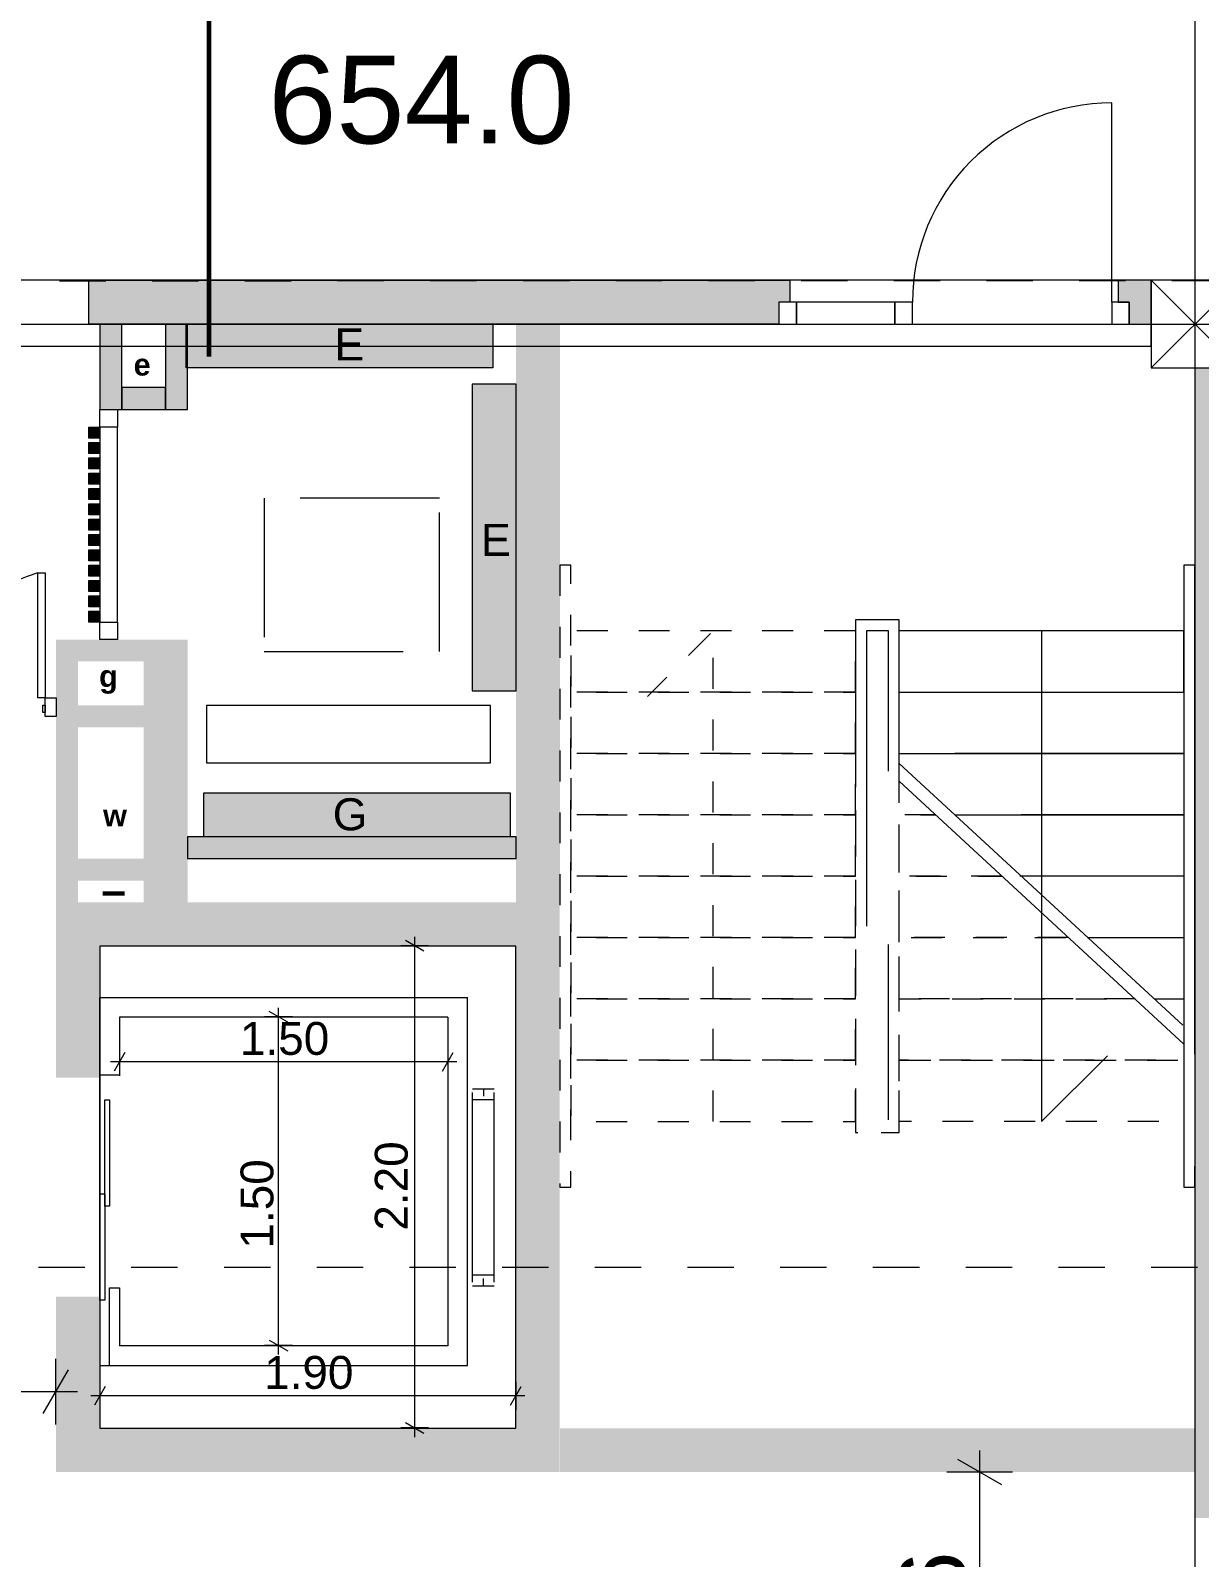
# Model space of a CAD drawing. Header units: millimetres. Extents: x 475616349 to 476941521, y 4620115302 to 4621446928.
# Drawn here: x 476526990 to 476532328, y 4620394034 to 4620401004 of the extents above; entities that cross this region are included whole.
import ezdxf

# ---------------------------------------------------------------- set-up
doc = ezdxf.new("R2010")
doc.units = ezdxf.units.MM
doc.header["$MEASUREMENT"] = 0
doc.set_wipeout_variables(frame=1)
for name, pattern in [('AStair_dashed', [1800, 800, -1000]), ('Dashed', [423.333333, 211.666667, -211.666667]), ('Hidden Line', [317.5, 211.666667, -105.833333]), ('Long Dashed', [1058.333302, 634.99999, -423.333311]), ('Small Dashed', [282.222222, 141.111111, -141.111111]), ('Wipeout_Contour', [1000, 0, -1000])]:
    doc.linetypes.add(name, pattern=pattern)
for name, color, linetype, lineweight, true_color in [('0_Pen_No__8_Pen_No__11', 7, 'Continuous', 0, 0x636466), ('gegmebi_Pen_No__7_Pen_No__252', 7, 'Continuous', 0, 0x666666), ('New_2D Drafting - General_Pen_No__250_Pen_No__17', 7, 'Continuous', 0, 0xa68068)]:
    doc.layers.add(name, color=color, linetype=linetype, lineweight=lineweight, true_color=true_color)
for name, color, linetype, lineweight in [('0_Pen_No__8_Pen_No__7', 7, 'Continuous', 0), ('2D Drafting - General_Pen_No__1_Pen_No__7', 7, 'Continuous', 0), ('2D Drafting - General_Pen_No__250_Pen_No__7_Pen_No__154', 154, 'Continuous', 0), ('2D Drafting - General_Pen_No__250_Pen_No__7_Pen_No__250', 7, 'Continuous', 0), ('2D Drafting - General_Pen_No__250_Pen_No__7_Pen_No__7', 7, 'Continuous', 0), ('2D Drafting - General_Pen_No__7_Pen_No__7', 7, 'Continuous', 0), ('a-iataki_Pen_No__1_Pen_No__1', 1, 'Continuous', 0), ('Doors_Pen_No__7_Pen_No__7', 7, 'Continuous', 0), ('G-Anno-Nplt_Pen_No__7', 7, 'Continuous', 0), ('gegmebi_Pen_No__7_Pen_No__7', 7, 'Continuous', 0), ('New_._Pen_No__1', 1, 'Continuous', 0), ('New_0_Pen_No__5', 5, 'Continuous', 0), ('New_2D Drafting - General_Pen_No__250_Pen_No__7_Pen_No__154', 154, 'Continuous', 0), ('New_2D Drafting - General_Pen_No__250_Pen_No__7_Pen_No__250', 7, 'Continuous', 0), ('New_2D Drafting - General_Pen_No__250_Pen_No__7_Pen_No__7', 7, 'Continuous', 0), ('New_2D Drafting - General_Pen_No__30_Pen_No__9_Pen_No__9_Pen_No__250', 7, 'Continuous', 0), ('New_2D Drafting - General_Pen_No__30_Pen_No__9_Pen_No__9_Pen_No__4', 7, 'Continuous', 0), ('New_2D Drafting - General_Pen_No__30_Pen_No__9_Pen_No__9_Pen_No__7', 7, 'Continuous', 0), ('New_Annotation - Text_Pen_No__1', 1, 'Continuous', 0), ('New_R03_Nakveti_Pen_No__250', 7, 'Continuous', 0), ('New_R03_Nakveti_Pen_No__4', 7, 'Continuous', 0), ('New_shenobebi_Pen_No__1', 1, 'Continuous', 0), ('New_shenobebi_Pen_No__7', 7, 'Continuous', 0), ('New_Structural - Bearing_Pen_No__250', 7, 'Continuous', 0), ('New_Structural - Bearing_Pen_No__4', 7, 'Continuous', 0), ('New_Structural - Bearing_Pen_No__7', 7, 'Continuous', 0), ('zoma_Pen_No__142', 142, 'Continuous', 0), ('zoma_Pen_No__4', 7, 'Continuous', 0), ('zoma_Pen_No__5_Pen_No__5', 5, 'Continuous', 0)]:
    doc.layers.add(name, color=color, linetype=linetype, lineweight=lineweight)
doc.layers.add('zoma', color=7, linetype='Continuous')
doc.styles.add('GENERATED_STYLE_1', font='arial.ttf')
doc.styles.add('GENERATED_STYLE_2', font='arial.ttf')
doc.styles.add('GENERATED_STYLE_3', font='arialbd.ttf')
doc.dimstyles.new('GENERATED_STYLE__15', dxfattribs={"dimtxt": 150, "dimasz": 64.421331, "dimexe": 0.18, "dimexo": 3, "dimgap": 0.09, "dimtad": 1, "dimlfac": 0.001, "dimzin": 0, "dimdsep": 46, "dimtxsty": 'GENERATED_STYLE_2', "dimblk": 'ARROWHEAD_2', "dimblk1": 'ARROWHEAD_2', "dimblk2": 'ARROWHEAD_2', "dimcen": 0.09, "dimclrd": 142, "dimclre": 142, "dimclrt": 142, "dimadec": 0, "dimazin": 0, "dimtfac": 1, "dimtdec": 4, "dimtmove": 0, "dimatfit": 3, "dimfxl": 1, "dimtolj": 1, "dimtzin": 0, "dimarcsym": 0})
doc.dimstyles.new('GENERATED_STYLE__27', dxfattribs={"dimtxt": 150, "dimasz": 64.421331, "dimexe": 0.18, "dimexo": 3, "dimgap": 0.09, "dimtad": 1, "dimtih": 1, "dimtoh": 1, "dimlfac": 0.001, "dimzin": 0, "dimdsep": 46, "dimtxsty": 'GENERATED_STYLE_2', "dimblk": 'ARROWHEAD_2', "dimblk1": 'ARROWHEAD_2', "dimblk2": 'ARROWHEAD_2', "dimcen": 0.09, "dimclrd": 142, "dimclre": 142, "dimclrt": 142, "dimadec": 0, "dimazin": 0, "dimtfac": 1, "dimtdec": 4, "dimtmove": 0, "dimatfit": 3, "dimfxl": 1, "dimtolj": 1, "dimtzin": 0, "dimarcsym": 0})
doc.dimstyles.new('GENERATED_STYLE__28', dxfattribs={"dimtxt": 150, "dimasz": 64.421331, "dimexe": 0.18, "dimexo": 3, "dimgap": 0.09, "dimtad": 1, "dimlfac": 0.001, "dimzin": 0, "dimdsep": 46, "dimtxsty": 'GENERATED_STYLE_2', "dimblk": 'ARROWHEAD_2', "dimblk1": 'ARROWHEAD_2', "dimblk2": 'ARROWHEAD_2', "dimcen": 0.09, "dimclrd": 142, "dimclre": 142, "dimclrt": 142, "dimadec": 0, "dimazin": 0, "dimtfac": 1, "dimtdec": 4, "dimtmove": 2, "dimatfit": 3, "dimfxl": 1, "dimtolj": 1, "dimtzin": 0, "dimarcsym": 0})
doc.dimstyles.new('GENERATED_STYLE__37', dxfattribs={"dimtxt": 300, "dimasz": 152, "dimexe": 0.18, "dimexo": 3, "dimgap": 0.09, "dimtad": 1, "dimtih": 1, "dimtoh": 1, "dimlfac": 0.001, "dimzin": 0, "dimdsep": 46, "dimtxsty": 'GENERATED_STYLE_2', "dimblk": 'ARROWHEAD_2', "dimblk1": 'ARROWHEAD_2', "dimblk2": 'ARROWHEAD_2', "dimcen": 0.09, "dimclrd": 7, "dimclre": 7, "dimclrt": 7, "dimadec": 0, "dimazin": 0, "dimtfac": 1, "dimtdec": 4, "dimtmove": 0, "dimatfit": 3, "dimfxl": 1, "dimtolj": 1, "dimtzin": 0, "dimarcsym": 0})
doc.dimstyles.new('GENERATED_STYLE__38', dxfattribs={"dimtxt": 300, "dimasz": 152, "dimexe": 0.18, "dimexo": 3, "dimgap": 0.09, "dimtad": 1, "dimlfac": 0.001, "dimzin": 0, "dimdsep": 46, "dimtxsty": 'GENERATED_STYLE_2', "dimblk": 'ARROWHEAD_2', "dimblk1": 'ARROWHEAD_2', "dimblk2": 'ARROWHEAD_2', "dimcen": 0.09, "dimclrd": 7, "dimclre": 7, "dimclrt": 7, "dimadec": 0, "dimazin": 0, "dimtfac": 1, "dimtdec": 4, "dimtmove": 0, "dimatfit": 3, "dimfxl": 1, "dimtolj": 1, "dimtzin": 0, "dimarcsym": 0})

# ---------------------------------------------------------------- blocks, each defined once
blk = doc.blocks.new('*D1257', base_point=(476577134.1, 4620325125.7))
at = {"layer": 'zoma_Pen_No__142', "color": 142, "linetype": 'Continuous', "lineweight": 0, "transparency": 16777216}
for p, q in [((476527330.8, 4620394813.8), (476527281.9, 4620394729)), ((476527306.3, 4620394835), (476527306.3, 4620394707.8)), ((476529181.9, 4620394729), (476529230.8, 4620394813.8)), ((476529206.3, 4620394835), (476529206.3, 4620394707.8)), ((476527306.3, 4620394771.4), (476527264.9, 4620394771.4)), ((476529206.3, 4620394771.4), (476527306.3, 4620394771.4)), ((476529247.8, 4620394771.4), (476529206.3, 4620394771.4))]:
    blk.add_line(p, q, dxfattribs=at)
at = {"layer": 'zoma_Pen_No__142', "color": 142, "lineweight": 0, "transparency": 16777216, "insert": (476528056.8, 4620394801.4), "char_height": 150, "attachment_point": 7, "style": 'GENERATED_STYLE_2'}
blk.add_mtext('\\A1;{\\pql;\\fArial CYR|b0|i0|c204|p34;1.90}', dxfattribs=at)
blk = doc.blocks.new('ARROWHEAD_2')
at = {"color": 0, "linetype": 'Continuous', "lineweight": 0}
for p, q in [((-0.378, -0.655), (0.378, 0.655)), ((0, 0), (-1, 0))]:
    blk.add_line(p, q, dxfattribs=at)
blk = doc.blocks.new('*D1258', base_point=(476577134.1, 4620325125.7))
at = {"layer": 'zoma_Pen_No__142', "color": 142, "linetype": 'Continuous', "lineweight": 0, "transparency": 16777216}
for p, q in [((476528164.6, 4620396477.2), (476528079.8, 4620396526.1)), ((476528122.2, 4620396501.7), (476528122.2, 4620396543.1)), ((476528185.8, 4620396501.7), (476528058.6, 4620396501.7)), ((476528122.2, 4620395001.7), (476528122.2, 4620396501.7)), ((476528185.8, 4620395001.7), (476528058.6, 4620395001.7)), ((476528079.8, 4620395026.1), (476528164.6, 4620394977.2)), ((476528122.2, 4620394960.2), (476528122.2, 4620395001.7))]:
    blk.add_line(p, q, dxfattribs=at)
at = {"layer": 'zoma_Pen_No__142', "color": 142, "lineweight": 0, "transparency": 16777216, "insert": (476528101.2, 4620395443.7), "char_height": 150, "attachment_point": 7, "rotation": 90, "style": 'GENERATED_STYLE_2'}
blk.add_mtext('\\A1;{\\pql;\\fArial CYR|b0|i0|c204|p34;1.50}', dxfattribs=at)
blk = doc.blocks.new('*D1259', base_point=(476577134.1, 4620325125.7))
at = {"layer": 'zoma_Pen_No__142', "color": 142, "linetype": 'Continuous', "lineweight": 0, "transparency": 16777216}
for p, q in [((476527420.5, 4620396338.3), (476527371.6, 4620396253.6)), ((476527396, 4620396359.5), (476527396, 4620396232.4)), ((476528871.6, 4620396253.6), (476528920.5, 4620396338.3)), ((476528896, 4620396359.5), (476528896, 4620396232.4)), ((476527396, 4620396295.9), (476527354.6, 4620396295.9)), ((476528896, 4620396295.9), (476527396, 4620396295.9)), ((476528937.5, 4620396295.9), (476528896, 4620396295.9))]:
    blk.add_line(p, q, dxfattribs=at)
at = {"layer": 'zoma_Pen_No__142', "color": 142, "lineweight": 0, "transparency": 16777216, "insert": (476527946.5, 4620396325.9), "char_height": 150, "attachment_point": 7, "style": 'GENERATED_STYLE_2'}
blk.add_mtext('\\A1;{\\pql;\\fArial CYR|b0|i0|c204|p34;1.50}', dxfattribs=at)
blk = doc.blocks.new('*D1260', base_point=(476577134.1, 4620325125.7))
at = {"layer": 'zoma_Pen_No__142', "color": 142, "linetype": 'Continuous', "lineweight": 0, "transparency": 16777216}
for p, q in [((476528744.4, 4620396825.1), (476528744.4, 4620396866.5)), ((476528808, 4620396825.1), (476528680.8, 4620396825.1)), ((476528786.8, 4620396800.6), (476528702, 4620396849.5)), ((476528744.4, 4620394625.1), (476528744.4, 4620396825.1)), ((476528702, 4620394649.5), (476528786.8, 4620394600.6)), ((476528808, 4620394625.1), (476528680.8, 4620394625.1)), ((476528744.4, 4620394583.6), (476528744.4, 4620394625.1))]:
    blk.add_line(p, q, dxfattribs=at)
at = {"layer": 'zoma_Pen_No__142', "color": 142, "lineweight": 0, "transparency": 16777216, "insert": (476528714.4, 4620395525.5), "char_height": 150, "attachment_point": 7, "rotation": 90, "style": 'GENERATED_STYLE_2'}
blk.add_mtext('\\A1;{\\pql;\\fArial CYR|b0|i0|c204|p34;2.20}', dxfattribs=at)
blk = doc.blocks.new('*D1879', base_point=(476577134.1, 4620325125.7))
at = {"layer": 'zoma_Pen_No__4', "color": 7, "linetype": 'Continuous', "lineweight": 0, "transparency": 16777216}
for p, q in [((476531324.7, 4620394423.5), (476531324.7, 4620394521.3)), ((476531424.7, 4620394365.7), (476531224.7, 4620394481.2)), ((476531474.7, 4620394423.5), (476531174.7, 4620394423.5)), ((476531324.7, 4620392863.5), (476531324.7, 4620394423.5)), ((476531224.7, 4620392921.2), (476531424.7, 4620392805.7)), ((476531474.7, 4620392863.5), (476531174.7, 4620392863.5)), ((476531324.7, 4620392765.7), (476531324.7, 4620392863.5))]:
    blk.add_line(p, q, dxfattribs=at)
at = {"layer": 'zoma_Pen_No__4', "color": 7, "lineweight": 0, "transparency": 16777216, "insert": (476531264.7, 4620393244.4), "char_height": 300, "attachment_point": 7, "rotation": 90, "style": 'GENERATED_STYLE_2'}
blk.add_mtext('\\A1;{\\pql;\\fArial CYR|b0|i0|c204|p34;1.56}', dxfattribs=at)
blk = doc.blocks.new('*D1895', base_point=(476577134.1, 4620325125.7))
at = {"layer": 'zoma_Pen_No__4', "color": 7, "linetype": 'Continuous', "lineweight": 0, "transparency": 16777216}
for p, q in [((476525407.1, 4620394641), (476525407.1, 4620394941)), ((476527106.3, 4620394641), (476527106.3, 4620394941)), ((476525464.9, 4620394891), (476525349.4, 4620394691)), ((476527048.6, 4620394691), (476527164.1, 4620394891)), ((476525309.3, 4620394791), (476525407.1, 4620394791)), ((476525407.1, 4620394791), (476527106.3, 4620394791)), ((476527106.3, 4620394791), (476527204.1, 4620394791))]:
    blk.add_line(p, q, dxfattribs=at)
at = {"layer": 'zoma_Pen_No__4', "color": 7, "lineweight": 0, "transparency": 16777216, "insert": (476525857.6, 4620394851), "char_height": 300, "attachment_point": 7, "style": 'GENERATED_STYLE_2'}
blk.add_mtext('\\A1;{\\pql;\\fArial CYR|b0|i0|c204|p34;1.70}', dxfattribs=at)

msp = doc.modelspace()

# ---------------------------------------------------------------- hatches: boundary and pattern name
at = {"layer": '0_Pen_No__8_Pen_No__11', "linetype": 'Continuous', "lineweight": 0, "true_color": 0x636466}
for points in [[(476529101.233, 4620399663.662), (476529101.231, 4620399463.662), (476527701.278, 4620399463.671), (476527701.279, 4620399663.671)], [(476529207.123, 4620399388.907), (476529007.123, 4620399388.906), (476529007.132, 4620397988.952), (476529207.132, 4620397988.953)], [(476529180.95, 4620397523.711), (476529180.95, 4620397323.711), (476527780.996, 4620397323.711), (476527780.996, 4620397523.711)]]:
    msp.add_hatch(color=251, dxfattribs=at).paths.add_polyline_path(points)
at = {"layer": '2D Drafting - General_Pen_No__250_Pen_No__7_Pen_No__154', "linetype": 'Continuous', "lineweight": 0}
for points in [[(476530457.137, 4620399763.524), (476530407.135, 4620399763.524), (476530407.135, 4620399663.639), (476527256.863, 4620399663.639), (476527256.863, 4620399863.476), (476530457.137, 4620399863.476)], [(476532107.131, 4620399863.477), (476531957.138, 4620399863.477), (476531957.138, 4620399763.478), (476532007.135, 4620399763.478), (476532007.135, 4620399663.477), (476532107.131, 4620399663.477)]]:
    msp.add_hatch(color=154, dxfattribs=at).paths.add_polyline_path(points)
at = {"layer": '2D Drafting - General_Pen_No__250_Pen_No__7_Pen_No__7', "linetype": 'Continuous', "lineweight": 0}
for points in [[(476527607.131, 4620399663.658), (476527607.131, 4620399273.701), (476527707.131, 4620399273.701), (476527707.131, 4620399663.658)], [(476529207.131, 4620399663.476), (476529207.131, 4620397023.444), (476529407.131, 4620397023.444), (476529407.131, 4620399663.476)], [(476532307.131, 4620399463.476), (476532307.131, 4620394423.476), (476532507.131, 4620394423.476), (476532507.131, 4620399463.476)], [(476532507.131, 4620399463.476), (476532307.131, 4620399463.476), (476532307.131, 4620394213.476), (476532507.131, 4620394213.476)], [(476527707.131, 4620398223.711), (476527507.131, 4620398223.711), (476527507.131, 4620397023.711), (476527707.131, 4620397023.711)]]:
    msp.add_hatch(color=7, dxfattribs=at).paths.add_polyline_path(points)
at = {"layer": 'G-Anno-Nplt_Pen_No__7', "linetype": 'Continuous', "lineweight": 0}
msp.add_hatch(color=7, dxfattribs=at).paths.add_polyline_path([(476529407.131, 4620394423.476), (476532307.131, 4620394423.476), (476532307.131, 4620394623.476), (476529407.131, 4620394623.476)])
at = {"layer": 'New_2D Drafting - General_Pen_No__250_Pen_No__17', "linetype": 'Continuous', "lineweight": 0, "true_color": 0xa68068}
for points in [[(476527307.131, 4620399143.711), (476527307.131, 4620399193.711), (476527257.131, 4620399193.711), (476527257.131, 4620399143.711)], [(476527307.131, 4620399073.711), (476527307.131, 4620399123.711), (476527257.131, 4620399123.711), (476527257.131, 4620399073.711)], [(476527307.131, 4620399003.711), (476527307.131, 4620399053.711), (476527257.131, 4620399053.711), (476527257.131, 4620399003.711)], [(476527307.131, 4620398933.711), (476527307.131, 4620398983.711), (476527257.131, 4620398983.711), (476527257.131, 4620398933.711)], [(476527307.131, 4620398863.711), (476527307.131, 4620398913.711), (476527257.131, 4620398913.711), (476527257.131, 4620398863.711)], [(476527257.131, 4620398843.711), (476527257.131, 4620398793.711), (476527307.131, 4620398793.711), (476527307.131, 4620398843.711)], [(476527307.131, 4620398723.711), (476527307.131, 4620398773.711), (476527257.131, 4620398773.711), (476527257.131, 4620398723.711)], [(476527307.131, 4620398653.711), (476527307.131, 4620398703.711), (476527257.131, 4620398703.711), (476527257.131, 4620398653.711)], [(476527307.131, 4620398583.711), (476527307.131, 4620398633.711), (476527257.131, 4620398633.711), (476527257.131, 4620398583.711)], [(476527307.131, 4620398513.711), (476527307.131, 4620398563.711), (476527257.131, 4620398563.711), (476527257.131, 4620398513.711)], [(476527307.131, 4620398443.711), (476527307.131, 4620398493.711), (476527257.131, 4620398493.711), (476527257.131, 4620398443.711)], [(476527307.131, 4620398373.711), (476527307.131, 4620398423.711), (476527257.131, 4620398423.711), (476527257.131, 4620398373.711)], [(476527257.131, 4620398353.711), (476527257.131, 4620398303.711), (476527307.131, 4620398303.711), (476527307.131, 4620398353.711)]]:
    msp.add_hatch(color=45, dxfattribs=at).paths.add_polyline_path(points)
at = {"layer": 'New_2D Drafting - General_Pen_No__250_Pen_No__7_Pen_No__154', "linetype": 'Continuous', "lineweight": 0}
for points in [[(476529406.341, 4620397023.487), (476529206.341, 4620397023.487), (476527106.341, 4620397023.487), (476527106.341, 4620396223.487), (476527306.341, 4620396223.487), (476527306.341, 4620396823.487), (476529206.341, 4620396823.487), (476529406.341, 4620396823.487)], [(476529406.341, 4620396823.487), (476529206.341, 4620396823.487), (476529206.341, 4620394623.487), (476527306.341, 4620394623.487), (476527306.341, 4620395223.487), (476527106.341, 4620395223.487), (476527106.341, 4620394423.487), (476529406.341, 4620394423.487), (476529406.341, 4620394623.487)]]:
    msp.add_hatch(color=154, dxfattribs=at).paths.add_polyline_path(points)
at = {"layer": 'New_2D Drafting - General_Pen_No__250_Pen_No__7_Pen_No__7', "linetype": 'Continuous', "lineweight": 0}
for points in [[(476527407.131, 4620399663.584), (476527307.131, 4620399663.584), (476527307.131, 4620399273.584), (476527407.131, 4620399273.584)], [(476529207.131, 4620397223.946), (476529207.131, 4620397323.946), (476527707.131, 4620397323.946), (476527707.131, 4620397223.946)]]:
    msp.add_hatch(color=7, dxfattribs=at).paths.add_polyline_path(points)
at = {"layer": 'New_2D Drafting - General_Pen_No__30_Pen_No__9_Pen_No__9_Pen_No__4', "linetype": 'Continuous', "lineweight": 0}
for points in [[(476527607.131, 4620399373.701), (476527407.131, 4620399373.701), (476527407.131, 4620399273.701), (476527607.131, 4620399273.701)], [(476527207.131, 4620397923.709), (476527207.131, 4620398123.711), (476527507.131, 4620398123.711), (476527507.131, 4620398223.711), (476527107.131, 4620398223.711), (476527107.131, 4620397923.709)]]:
    msp.add_hatch(color=7, dxfattribs=at).paths.add_polyline_path(points)
at = {"layer": 'New_2D Drafting - General_Pen_No__30_Pen_No__9_Pen_No__9_Pen_No__7', "linetype": 'Continuous', "lineweight": 0}
for points in [[(476527107.131, 4620397923.709), (476527107.131, 4620397023.711), (476527207.131, 4620397023.711), (476527207.131, 4620397923.709)], [(476527507.131, 4620397923.709), (476527207.131, 4620397923.709), (476527207.131, 4620397823.709), (476527507.131, 4620397823.709)], [(476527507.131, 4620397223.711), (476527207.131, 4620397223.711), (476527207.131, 4620397123.711), (476527507.131, 4620397123.711)]]:
    msp.add_hatch(color=7, dxfattribs=at).paths.add_polyline_path(points)

# ---------------------------------------------------------------- linework, layer by layer
at = {"color": 2, "lineweight": 60}
msp.add_line((476527805.823, 4620399516.245), (476527805.823, 4620405016.245), dxfattribs=at)
at = {"layer": '0_Pen_No__8_Pen_No__7', "color": 7, "linetype": 'Continuous', "lineweight": 0, "flags": 128}
for points in [[(476529101.233, 4620399663.662), (476529101.231, 4620399463.662), (476527701.278, 4620399463.671), (476527701.279, 4620399663.671)], [(476529207.123, 4620399388.907), (476529007.123, 4620399388.906), (476529007.132, 4620397988.952), (476529207.132, 4620397988.953)], [(476529180.95, 4620397523.711), (476529180.95, 4620397323.711), (476527780.996, 4620397323.711), (476527780.996, 4620397523.711)]]:
    msp.add_lwpolyline(points, close=True, dxfattribs=at)
at = {"layer": '2D Drafting - General_Pen_No__1_Pen_No__7', "color": 7, "linetype": 'Continuous', "lineweight": 0}
for p, q in [((476532507.131, 4620399463.476), (476532107.131, 4620399863.476)), ((476532107.131, 4620399463.476), (476532507.131, 4620399863.476))]:
    msp.add_line(p, q, dxfattribs=at)
at = {"layer": '2D Drafting - General_Pen_No__1_Pen_No__7', "color": 7, "linetype": 'Continuous', "lineweight": 0, "flags": 128}
for points in [[(476525607.131, 4620399563.476), (476532107.131, 4620399563.476), (476532107.131, 4620399863.476), (476525607.131, 4620399863.476)], [(476532107.131, 4620399463.476), (476532507.131, 4620399463.476), (476532507.131, 4620399863.476), (476532107.131, 4620399863.476)]]:
    msp.add_lwpolyline(points, close=True, dxfattribs=at)
msp.add_lwpolyline([(476531817.131, 4620396863.639), (476532257.131, 4620396863.639)], dxfattribs=at)
at = {"layer": '2D Drafting - General_Pen_No__250_Pen_No__7_Pen_No__250', "color": 7, "linetype": 'Continuous', "lineweight": 0, "flags": 128}
msp.add_lwpolyline([(476527607.131, 4620399663.658), (476527607.131, 4620399273.701), (476527707.131, 4620399273.701), (476527707.131, 4620399663.658)], close=True, dxfattribs=at)
at = {"layer": '2D Drafting - General_Pen_No__250_Pen_No__7_Pen_No__7', "color": 7, "linetype": 'Continuous', "lineweight": 0, "flags": 128}
for points in [[(476530457.137, 4620399763.524), (476530407.135, 4620399763.524), (476530407.135, 4620399663.639), (476527256.863, 4620399663.639), (476527256.863, 4620399863.476), (476530457.137, 4620399863.476)], [(476532107.131, 4620399863.477), (476531957.138, 4620399863.477), (476531957.138, 4620399763.478), (476532007.135, 4620399763.478), (476532007.135, 4620399663.477), (476532107.131, 4620399663.477)]]:
    msp.add_lwpolyline(points, close=True, dxfattribs=at)
at = {"layer": '2D Drafting - General_Pen_No__7_Pen_No__7', "color": 7, "linetype": 'Continuous', "lineweight": 0, "flags": 128}
for points in [[(476532251.09, 4620396463.061), (476530957.131, 4620397657.485)], [(476532257.131, 4620396377.297), (476530957.131, 4620397577.297)]]:
    msp.add_lwpolyline(points, dxfattribs=at)
at = {"layer": 'Doors_Pen_No__7_Pen_No__7', "color": 7, "linetype": 'Continuous', "lineweight": 0, "flags": 128}
for points in [[(476527057.133, 4620397957.77), (476527023.799, 4620397957.718), (476527023.799, 4620398527.647), (476527057.133, 4620398527.699)], [(476527057.133, 4620397891.103), (476527045.633, 4620397891.103), (476527045.633, 4620397924.437), (476527057.133, 4620397924.437)], [(476527107.133, 4620397873.103), (476527057.133, 4620397873.103), (476527057.133, 4620397957.77), (476527107.133, 4620397957.77)]]:
    msp.add_lwpolyline(points, close=True, dxfattribs=at)
at = {"layer": 'Doors_Pen_No__7_Pen_No__7', "color": 7, "linetype": 'Continuous', "lineweight": 0}
msp.add_arc((476527220.132, 4620397828.81), 725.892, 105.6922567, 168.6096077, dxfattribs=at)
at = {"layer": 'gegmebi_Pen_No__7_Pen_No__252', "color": 251, "linetype": 'Small Dashed', "lineweight": 0, "true_color": 0x666666, "flags": 128}
for points in [[(476529407.131, 4620398563.639), (476529407.131, 4620395723.639), (476529457.131, 4620395723.639), (476529457.131, 4620398563.639)], [(476530757.131, 4620397983.639), (476530757.131, 4620398263.639), (476529457.131, 4620398263.639), (476529457.131, 4620397983.639)], [(476530757.131, 4620397703.639), (476530757.131, 4620397983.639), (476529457.131, 4620397983.639), (476529457.131, 4620397703.639)], [(476530757.131, 4620397423.639), (476530757.131, 4620397703.639), (476529457.131, 4620397703.639), (476529457.131, 4620397423.639)], [(476530757.131, 4620397143.639), (476530757.131, 4620397423.639), (476529457.131, 4620397423.639), (476529457.131, 4620397143.639)], [(476530757.131, 4620396863.639), (476530757.131, 4620397143.639), (476529457.131, 4620397143.639), (476529457.131, 4620396863.639)], [(476530757.131, 4620396583.639), (476530757.131, 4620396863.639), (476529457.131, 4620396863.639), (476529457.131, 4620396583.639)], [(476530757.131, 4620396303.639), (476530757.131, 4620396583.639), (476529457.131, 4620396583.639), (476529457.131, 4620396303.639)], [(476530757.131, 4620396023.639), (476530757.131, 4620396303.639), (476529457.131, 4620396303.639), (476529457.131, 4620396023.639)], [(476530957.131, 4620396023.639), (476530957.131, 4620396303.639), (476532257.131, 4620396303.639), (476532257.131, 4620396023.639)]]:
    msp.add_lwpolyline(points, close=True, dxfattribs=at)
for points in [[(476530107.131, 4620396023.639), (476530107.131, 4620398263.639), (476529807.131, 4620397963.639)], [(476531123.594, 4620397423.639), (476530957.131, 4620397423.639), (476530957.131, 4620397577.297)], [(476531426.927, 4620397143.639), (476530957.131, 4620397143.639), (476530957.131, 4620397423.639), (476531123.594, 4620397423.639)], [(476531730.26, 4620396863.639), (476530957.131, 4620396863.639), (476530957.131, 4620397143.639), (476531426.927, 4620397143.639)], [(476532033.594, 4620396583.639), (476530957.131, 4620396583.639), (476530957.131, 4620396863.639), (476531730.26, 4620396863.639)], [(476532257.131, 4620396457.485), (476532257.131, 4620396303.639), (476530957.131, 4620396303.639), (476530957.131, 4620396583.639), (476532033.594, 4620396583.639)]]:
    msp.add_lwpolyline(points, dxfattribs=at)
at = {"layer": 'gegmebi_Pen_No__7_Pen_No__252', "color": 251, "linetype": 'Hidden Line', "lineweight": 0, "true_color": 0x666666, "flags": 128}
msp.add_lwpolyline([(476530757.131, 4620397761.912), (476530757.131, 4620395973.639), (476530957.131, 4620395973.639), (476530957.131, 4620397577.297)], dxfattribs=at)
at = {"layer": 'gegmebi_Pen_No__7_Pen_No__252', "color": 251, "linetype": 'AStair_dashed', "lineweight": 0, "true_color": 0x666666, "flags": 128}
for points in [[(476530807.131, 4620397715.758), (476530807.131, 4620396023.639), (476530907.131, 4620396023.639), (476530907.131, 4620397623.451)], [(476532257.131, 4620396377.297), (476532257.131, 4620395723.639), (476532307.131, 4620395723.639), (476532307.131, 4620396331.143)]]:
    msp.add_lwpolyline(points, dxfattribs=at)
at = {"layer": 'gegmebi_Pen_No__7_Pen_No__7', "color": 7, "linetype": 'Continuous', "lineweight": 0, "flags": 128}
for points in [[(476532307.131, 4620396331.143), (476532307.131, 4620398563.639), (476532257.131, 4620398563.639), (476532257.131, 4620396749.604), (476532257.131, 4620396377.297)], [(476530957.131, 4620397577.297), (476530957.131, 4620398313.639), (476530757.131, 4620398313.639), (476530757.131, 4620397761.912)], [(476530907.131, 4620397623.451), (476530907.131, 4620398263.639), (476530807.131, 4620398263.639), (476530807.131, 4620397715.758)], [(476530957.131, 4620397983.639), (476532257.131, 4620397983.639), (476532257.131, 4620398263.639), (476530957.131, 4620398263.639)], [(476531607.131, 4620398263.639), (476531607.131, 4620396023.639), (476531907.131, 4620396323.639)], [(476530957.131, 4620397937.485), (476530957.131, 4620397983.639), (476532257.131, 4620397983.639), (476532257.131, 4620397703.639), (476531210.464, 4620397703.639)], [(476530957.131, 4620397703.639), (476532257.131, 4620397703.639), (476532257.131, 4620397423.639), (476531513.797, 4620397423.639)], [(476531210.464, 4620397423.639), (476532257.131, 4620397423.639), (476532257.131, 4620397143.639), (476531507.131, 4620397143.639)], [(476532120.464, 4620396583.639), (476532257.131, 4620396583.639), (476532257.131, 4620396457.485)]]:
    msp.add_lwpolyline(points, dxfattribs=at)
at = {"layer": 'New_0_Pen_No__5', "color": 5, "linetype": 'Dashed', "lineweight": 0}
msp.add_lwpolyline([(476540319.517, 4620379828.279), (476517736.94, 4620379869.614), (476517737.701, 4620377898.138), (476443850.929, 4620377847.19), (476443885.171, 4620375389.541), (476416915.887, 4620375370.601), (476416915.604, 4620393128.722), (476435839.851, 4620399837.31), (476483942.245, 4620399855.884), (476540368.663, 4620399863.476)], close=True, dxfattribs=at)
at = {"layer": 'New_2D Drafting - General_Pen_No__250_Pen_No__7_Pen_No__250', "color": 7, "linetype": 'Continuous', "lineweight": 0, "flags": 128}
for points in [[(476527407.131, 4620399663.584), (476527307.131, 4620399663.584), (476527307.131, 4620399273.584), (476527407.131, 4620399273.584)], [(476529207.131, 4620397223.946), (476529207.131, 4620397323.946), (476527707.131, 4620397323.946), (476527707.131, 4620397223.946)]]:
    msp.add_lwpolyline(points, close=True, dxfattribs=at)
at = {"layer": 'New_2D Drafting - General_Pen_No__30_Pen_No__9_Pen_No__9_Pen_No__250', "color": 7, "linetype": 'Continuous', "lineweight": 0, "flags": 128}
msp.add_lwpolyline([(476527607.131, 4620399373.701), (476527407.131, 4620399373.701), (476527407.131, 4620399273.701), (476527607.131, 4620399273.701)], close=True, dxfattribs=at)
at = {"layer": 'New_R03_Nakveti_Pen_No__250', "color": 7, "linetype": 'Continuous', "lineweight": 0}
for p, q in [((476529007.901, 4620396173.487), (476529107.901, 4620396173.487)), ((476529057.901, 4620396173.487), (476529057.901, 4620396140.153)), ((476529007.901, 4620395290.153), (476529007.901, 4620396156.82)), ((476529007.901, 4620396123.487), (476529107.901, 4620396123.487)), ((476529107.901, 4620395290.153), (476529107.901, 4620396156.82)), ((476529007.901, 4620395323.487), (476529107.901, 4620395323.487)), ((476529007.901, 4620395273.487), (476529107.901, 4620395273.487)), ((476529057.901, 4620395273.487), (476529057.901, 4620395306.82))]:
    msp.add_line(p, q, dxfattribs=at)
at = {"layer": 'New_R03_Nakveti_Pen_No__4', "color": 7, "linetype": 'Continuous', "lineweight": 0}
for p, q in [((476527306.341, 4620396235.155), (476527306.341, 4620396589.788)), ((476527306.341, 4620396589.788), (476528985.713, 4620396589.788)), ((476528985.713, 4620394910.416), (476528985.713, 4620396589.788)), ((476527396.027, 4620396500.102), (476527396.027, 4620396235.155)), ((476528896.027, 4620396500.102), (476527396.027, 4620396500.102)), ((476528896.027, 4620396500.102), (476528896.027, 4620395000.102)), ((476527396.027, 4620396235.155), (476527306.341, 4620396235.155)), ((476527306.341, 4620395265.05), (476527306.341, 4620396235.155)), ((476527306.341, 4620395265.05), (476527306.341, 4620394910.416)), ((476527351.184, 4620394910.416), (476527351.184, 4620395265.05)), ((476527351.184, 4620395265.05), (476527396.027, 4620395265.05)), ((476527396.027, 4620395265.05), (476527396.027, 4620395000.102)), ((476528896.027, 4620395000.102), (476527396.027, 4620395000.102)), ((476527306.341, 4620394910.416), (476528985.713, 4620394910.416))]:
    msp.add_line(p, q, dxfattribs=at)
for points in [[(476527328.763, 4620395637.995), (476527328.763, 4620396123.047), (476527351.184, 4620396123.047), (476527351.184, 4620395637.995)], [(476527306.341, 4620395208.996), (476527306.341, 4620395694.048), (476527328.763, 4620395694.048), (476527328.763, 4620395208.996)]]:
    msp.add_lwpolyline(points, close=True, dxfattribs=at)
at = {"layer": 'New_shenobebi_Pen_No__1', "color": 1, "linetype": 'Dashed', "lineweight": 0}
msp.add_lwpolyline([(476493160.331, 4620395359.178), (476544233.545, 4620395359.178)], dxfattribs=at)
at = {"layer": 'New_shenobebi_Pen_No__7', "color": 7, "linetype": 'Continuous', "lineweight": 0}
msp.add_lwpolyline([(476529206.341, 4620394623.487), (476529206.341, 4620396823.487), (476527306.341, 4620396823.487), (476527306.341, 4620394623.487)], close=True, dxfattribs=at)
at = {"layer": 'New_Structural - Bearing_Pen_No__250', "color": 7, "linetype": 'Continuous', "lineweight": 0}
for p, q in [((476531927.138, 4620399763.479), (476531927.166, 4620400673.479)), ((476530457.141, 4620399863.524), (476530457.138, 4620399763.524)), ((476531957.141, 4620399863.478), (476531957.138, 4620399763.478)), ((476530407.138, 4620399763.526), (476530407.135, 4620399663.526)), ((476530407.138, 4620399763.526), (476530407.135, 4620399663.526)), ((476530407.138, 4620399763.526), (476530407.135, 4620399663.526)), ((476530487.138, 4620399763.523), (476530407.138, 4620399763.526)), ((476530457.138, 4620399763.524), (476530407.138, 4620399763.526)), ((476530457.138, 4620399763.524), (476530407.138, 4620399763.526)), ((476530487.135, 4620399663.523), (476530487.138, 4620399763.523)), ((476530937.138, 4620399763.509), (476530937.135, 4620399663.509)), ((476531017.138, 4620399763.507), (476530937.138, 4620399763.509)), ((476531017.135, 4620399663.507), (476531017.138, 4620399763.507)), ((476531927.138, 4620399763.479), (476531927.135, 4620399663.476)), ((476532007.138, 4620399763.476), (476531927.138, 4620399763.479)), ((476531957.138, 4620399763.478), (476532007.138, 4620399763.476)), ((476531957.138, 4620399763.478), (476532007.138, 4620399763.476)), ((476532007.135, 4620399663.476), (476532007.138, 4620399763.476)), ((476532007.138, 4620399763.476), (476532007.135, 4620399663.476)), ((476532007.138, 4620399763.476), (476532007.135, 4620399663.476)), ((476530407.135, 4620399663.526), (476530487.135, 4620399663.523)), ((476530937.135, 4620399663.509), (476531017.135, 4620399663.507)), ((476531927.135, 4620399663.476), (476532007.135, 4620399663.476))]:
    msp.add_line(p, q, dxfattribs=at)
msp.add_lwpolyline([(476530487.135, 4620399663.523), (476530937.135, 4620399663.509), (476530937.138, 4620399763.509), (476530487.138, 4620399763.523)], close=True, dxfattribs=at)
msp.add_arc((476531927.138, 4620399763.479), 910, 89.9982333, 179.9982333, dxfattribs=at)
at = {"layer": 'New_Structural - Bearing_Pen_No__4', "color": 7, "linetype": 'Continuous', "lineweight": 0, "flags": 128}
for points in [[(476527387.131, 4620399193.701), (476527307.131, 4620399193.701), (476527307.131, 4620399273.701), (476527387.131, 4620399273.701)], [(476527307.131, 4620399143.711), (476527257.131, 4620399143.711), (476527257.131, 4620399193.711), (476527307.131, 4620399193.711)], [(476527387.131, 4620399193.701), (476527307.131, 4620399193.701), (476527307.131, 4620398303.711), (476527387.131, 4620398303.711)], [(476527307.131, 4620399073.711), (476527257.131, 4620399073.711), (476527257.131, 4620399123.711), (476527307.131, 4620399123.711)], [(476527307.131, 4620399003.711), (476527257.131, 4620399003.711), (476527257.131, 4620399053.711), (476527307.131, 4620399053.711)], [(476527307.131, 4620398933.711), (476527257.131, 4620398933.711), (476527257.131, 4620398983.711), (476527307.131, 4620398983.711)], [(476527307.131, 4620398863.711), (476527257.131, 4620398863.711), (476527257.131, 4620398913.711), (476527307.131, 4620398913.711)], [(476527307.131, 4620398793.711), (476527257.131, 4620398793.711), (476527257.131, 4620398843.711), (476527307.131, 4620398843.711)], [(476527307.131, 4620398723.711), (476527257.131, 4620398723.711), (476527257.131, 4620398773.711), (476527307.131, 4620398773.711)], [(476527307.131, 4620398653.711), (476527257.131, 4620398653.711), (476527257.131, 4620398703.711), (476527307.131, 4620398703.711)], [(476527307.131, 4620398583.711), (476527257.131, 4620398583.711), (476527257.131, 4620398633.711), (476527307.131, 4620398633.711)], [(476527307.131, 4620398513.711), (476527257.131, 4620398513.711), (476527257.131, 4620398563.711), (476527307.131, 4620398563.711)], [(476527307.131, 4620398443.711), (476527257.131, 4620398443.711), (476527257.131, 4620398493.711), (476527307.131, 4620398493.711)], [(476527307.131, 4620398373.711), (476527257.131, 4620398373.711), (476527257.131, 4620398423.711), (476527307.131, 4620398423.711)], [(476527307.131, 4620398303.711), (476527257.131, 4620398303.711), (476527257.131, 4620398353.711), (476527307.131, 4620398353.711)], [(476527387.131, 4620398223.711), (476527307.131, 4620398223.711), (476527307.131, 4620398303.711), (476527387.131, 4620398303.711)]]:
    msp.add_lwpolyline(points, close=True, dxfattribs=at)
at = {"layer": 'New_Structural - Bearing_Pen_No__7', "color": 7, "linetype": 'Long Dashed', "lineweight": 0}
msp.add_lwpolyline([(476528857.131, 4620398869.138), (476528057.131, 4620398869.138), (476528057.131, 4620398169.134), (476528857.131, 4620398169.134)], close=True, dxfattribs=at)
at = {"layer": 'New_Structural - Bearing_Pen_No__7', "color": 7, "linetype": 'Continuous', "lineweight": 0}
msp.add_lwpolyline([(476529090.115, 4620397922.317), (476527794.413, 4620397922.317), (476527794.413, 4620397660.653), (476529090.115, 4620397660.653)], close=True, dxfattribs=at)
at = {"layer": 'zoma_Pen_No__5_Pen_No__5', "color": 5, "linetype": 'Continuous', "lineweight": 0}
for p, q in [((476532307.131, 4620403989.287), (476532307.131, 4620380413.92)), ((476493726.58, 4620399663.476), (476543612.961, 4620399663.476)), ((476493726.58, 4620399663.476), (476543612.961, 4620399663.476))]:
    msp.add_line(p, q, dxfattribs=at)

# ---------------------------------------------------------------- texts
at = {"layer": 'a-iataki_Pen_No__1_Pen_No__1', "color": 1, "linetype": 'Continuous', "lineweight": 0, "char_height": 146.24328, "attachment_point": 1, "rotation": 359.998891, "style": 'GENERATED_STYLE_2'}
for s, insert in [('\\A1;{\\pql;\\fArial CYR|b0|i0|c204|p34;E}', (476528377.597, 4620399643.845)), ('\\A1;{\\pql;\\fArial CYR|b0|i0|c204|p34;E}', (476529047.011, 4620398751.395)), ('\\A1;{\\pql;\\fArial CYR|b0|i0|c204|p34;G}', (476528369.952, 4620397499.104))]:
    msp.add_mtext(s, dxfattribs=dict(at, insert=insert))
at = {"layer": 'New_._Pen_No__1', "color": 1, "linetype": 'Continuous', "lineweight": 0, "char_height": 100, "attachment_point": 2, "style": 'GENERATED_STYLE_3'}
for s, insert in [('\\A1;{\\pqc;\\fArial|b1|i0|c0|p34;e}', (476527499.697, 4620399528.73)), ('\\A1;{\\pqc;\\fArial|b1|i0|c0|p34;g}', (476527345.847, 4620398106.555)), ('\\A1;{\\pqc;\\fArial|b1|i0|c0|p34;w}', (476527375.909, 4620397470.428))]:
    msp.add_mtext(s, dxfattribs=dict(at, insert=insert))
at = {"layer": 'New_._Pen_No__1', "color": 1, "linetype": 'Continuous', "lineweight": 0, "insert": (476527320.195, 4620397064.532), "char_height": 100, "attachment_point": 2, "rotation": 90, "style": 'GENERATED_STYLE_3'}
msp.add_mtext('\\A1;{\\pqc;\\fArial|b1|i0|c0|p34;I}', dxfattribs=at)

# ---------------------------------------------------------------- dimensions: what is measured, and where the dimension line sits
at = {"layer": 'zoma', "color": 142, "linetype": 'Continuous', "lineweight": 0}
for base, p1, p2, dimstyle, picture, middle in [((476528744.4, 4620396825.055), (476528719.37, 4620394625.055), (476528602.562, 4620396825.055), 'GENERATED_STYLE__15', '*D1260', (476528639.4, 4620395720.336)), ((476528122.185, 4620396501.671), (476527918.616, 4620395001.671), (476527944.714, 4620396501.671), 'GENERATED_STYLE__28', '*D1258', (476528026.185, 4620395638.503))]:
    dim = msp.add_linear_dim(base=base, p1=p1, p2=p2, angle=90, dimstyle=dimstyle, dxfattribs=at)
    dim.commit()
    dim.dimension.update_dxf_attribs({"geometry": picture, "text_midpoint": middle, "dimtype": 160, "text_rotation": 90})
for base, p1, p2, picture, middle in [((476527396.027, 4620396295.941), (476528896.027, 4620396500.102), (476527396.027, 4620396500.102), '*D1259', (476528141.308, 4620396400.941)), ((476527306.341, 4620394771.418), (476529206.341, 4620394871.403), (476527306.341, 4620394871.403), '*D1257', (476528251.621, 4620394876.418))]:
    dim = msp.add_linear_dim(base=base, p1=p1, p2=p2, angle=180, dimstyle='GENERATED_STYLE__27', dxfattribs=at)
    dim.commit()
    dim.dimension.update_dxf_attribs({"geometry": picture, "text_midpoint": middle, "dimtype": 160})
at = {"layer": 'zoma', "color": 7, "linetype": 'Continuous', "lineweight": 0}
dim = msp.add_linear_dim(base=(476527106.341, 4620394790.969), p1=(476525407.131, 4620394213.476), p2=(476527106.341, 4620394423.487), dimstyle='GENERATED_STYLE__37', dxfattribs=at)
dim.commit()
dim.dimension.update_dxf_attribs({"geometry": '*D1895', "text_midpoint": (476526247.296, 4620395000.969), "dimtype": 160})
dim = msp.add_linear_dim(base=(476531324.653, 4620394423.476), p1=(476504907.131, 4620392863.476), p2=(476504707.131, 4620394423.476), angle=90, dimstyle='GENERATED_STYLE__38', dxfattribs=at)
dim.commit()
dim.dimension.update_dxf_attribs({"geometry": '*D1879', "text_midpoint": (476531114.653, 4620393634.037), "dimtype": 160, "text_rotation": 90})

# ---------------------------------------------------------------- wipeouts: each hides what was drawn before it
at = {"color": 1, "linetype": 'Wipeout_Contour', "lineweight": 0, "ltscale": 18579637018.6629}
msp.add_wipeout([(476528091.047, 4620400979.893), (476529458.819, 4620400979.893), (476529458.819, 4620400351.321), (476528091.047, 4620400351.321)], dxfattribs=at).dxf.layer = 'New_Annotation - Text_Pen_No__1'

# ---------------------------------------------------------------- next in the draw order: texts
at = {"layer": 'New_Annotation - Text_Pen_No__1', "color": 1, "linetype": 'Continuous', "lineweight": 0, "insert": (476528774.933, 4620400888.464), "char_height": 400, "attachment_point": 2, "style": 'GENERATED_STYLE_1'}
msp.add_mtext('\\A1;{\\pqc;\\fArial|b0|i0|c0|p34;65\\fArial|b0|i0|c0|p34;4\\fArial|b0|i0|c0|p34;.\\fArial|b0|i0|c0|p34;0}', dxfattribs=at)

doc.saveas('drawing.dxf')
